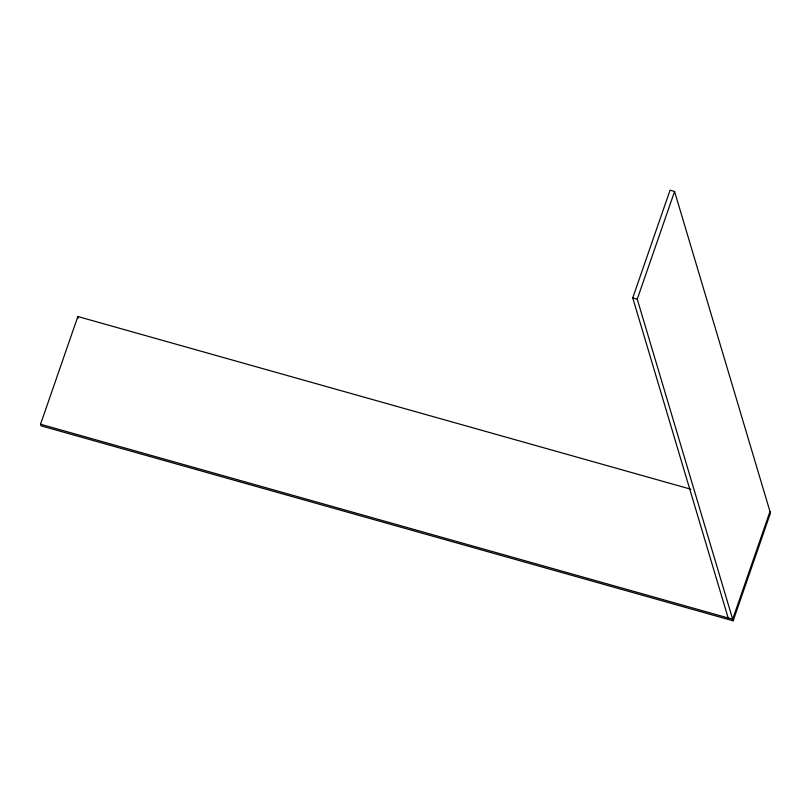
<?xml version="1.0" encoding="UTF-8"?>
<svg xmlns="http://www.w3.org/2000/svg" width="811" height="811" viewBox="0 0 811 811"><rect width="100%" height="100%" fill="white"/><g stroke="black" fill="none" stroke-linecap="round" stroke-linejoin="round"><path stroke-width="1.22" d="M728.156 617.962L632.742 297.901L670.058 190.19L674.57 191.457L770.45 513.099L733.144 620.81L41.016 425.816L40.55 424.234L77.856 316.523L690.779 489.205M733.144 620.81L637.253 299.178L674.57 191.457M769.984 511.528L732.668 619.239L40.55 424.234M632.742 297.901L637.253 299.178M77.856 316.523L78.332 318.094"/></g></svg>
